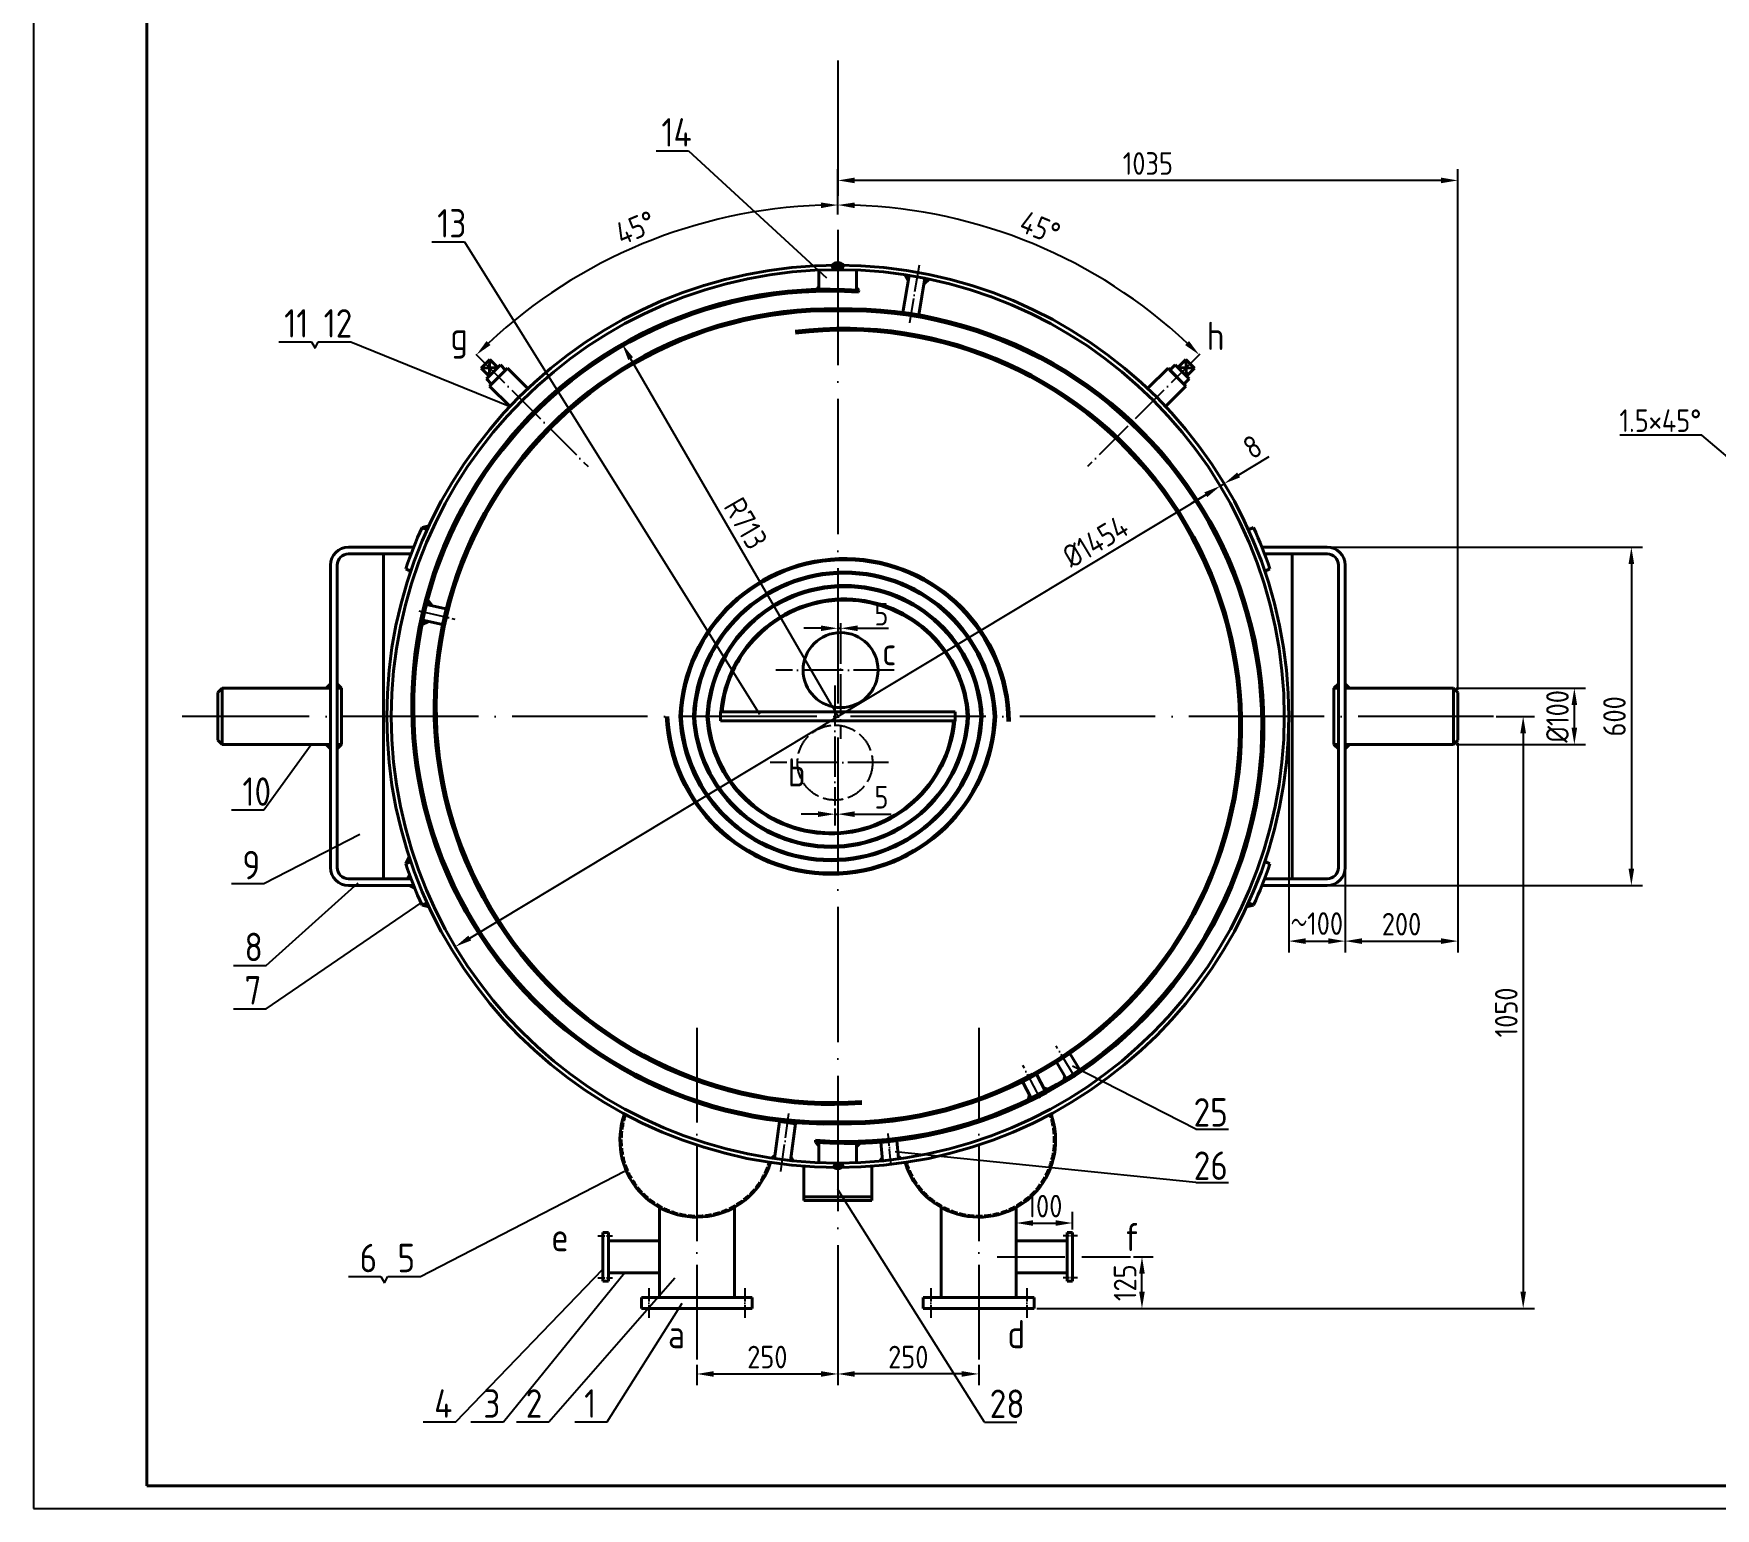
# Model space of a CAD drawing. Header units: millimetres. Extents: x 6220 to 53600, y -8031 to 13822.
# Drawn here: x 16441 to 19425, y 9070 to 11685 of the extents above; entities that cross this region are included whole.
import ezdxf

# ---------------------------------------------------------------- set-up
doc = ezdxf.new("R2010")
doc.units = ezdxf.units.MM
doc.linetypes.add('ACAD_ISO02W100', pattern=[15, 12, -3])
doc.linetypes.add('ACAD_ISO04W100', pattern=[30, 24, -3, 0, -3])
for name, color, linetype in [('2', 3, 'Continuous'), ('标注线', 1, 'Continuous'), ('虚线', 3, 'ACAD_ISO02W100'), ('轴线', 5, 'ACAD_ISO04W100')]:
    doc.layers.add(name, color=color, linetype=linetype)
for name, color, linetype, lineweight in [('粗线', 7, 'Continuous', 40), ('轮廓线', 7, 'Continuous', 40), ('钢板', 5, 'Continuous', 40)]:
    doc.layers.add(name, color=color, linetype=linetype, lineweight=lineweight)
doc.styles.add('GB', font='gbenor.shx', dxfattribs={"bigfont": 'gbcbig.shx'})
doc.dimstyles.new('ISO-25', dxfattribs={"dimtxt": 40, "dimasz": 30, "dimexe": 20, "dimexo": 5, "dimgap": 10, "dimtad": 1, "dimtxsty": 'GB', "dimcen": 2.5, "dimadec": 0, "dimazin": 0, "dimtfac": 1, "dimtmove": 0, "dimatfit": 0, "dimfxl": 0, "dimarcsym": 0})

# ---------------------------------------------------------------- blocks, each defined once
blk = doc.blocks.new('*D181')
at = {"layer": 'Defpoints', "color": 0}
for p in [(18960.1, 10524.8), (19174.6, 10524.8), (18960.1, 10424.8)]:
    blk.add_point(p, dxfattribs=at)
at = {"layer": '标注线', "color": 0, "lineweight": -2}
for p, q in [((18965.1, 10524.8), (19194.6, 10524.8)), ((19174.6, 10454.8), (19174.6, 10494.8)), ((18965.1, 10424.8), (19194.6, 10424.8))]:
    blk.add_line(p, q, dxfattribs=at)
at = {"layer": '标注线', "color": 0}
for points in [[(19169.6, 10494.8), (19179.6, 10494.8), (19174.6, 10524.8)], [(19169.6, 10454.8), (19179.6, 10454.8), (19174.6, 10424.8)]]:
    blk.add_solid(points, dxfattribs=at)
at = {"layer": '标注线', "color": 0, "insert": (19144.6, 10474.8), "char_height": 40, "attachment_point": 5, "rotation": 90, "style": 'GB'}
blk.add_mtext('%%c100', dxfattribs=at)
blk = doc.blocks.new('*D182')
at = {"layer": 'Defpoints', "color": 0}
for p in [(17868, 11637.8), (17633.3, 11350.6), (17225.9, 11116.9), (17424.9, 10917.9), (17868, 9311.8)]:
    blk.add_point(p, dxfattribs=at)
at = {"layer": '标注线', "color": 0, "lineweight": -2}
blk.add_arc((17868, 10474.8), 906.7, 91.8959, 133.1041, dxfattribs=at)
at = {"layer": '标注线', "color": 0}
for points in [[(17837.9, 11386), (17838.1, 11376), (17868, 11381.5)], [(17251.9, 11133.2), (17245, 11140.4), (17226.9, 11115.9)]]:
    blk.add_solid(points, dxfattribs=at)
at = {"layer": '标注线', "color": 0, "insert": (17509.1, 11341.2), "char_height": 40, "attachment_point": 5, "rotation": 22.5, "style": 'GB'}
blk.add_mtext('45°', dxfattribs=at)
blk = doc.blocks.new('*D183')
at = {"layer": 'Defpoints', "color": 0}
for p in [(18668, 10474.8), (18768, 10206.8), (18768, 10076.3)]:
    blk.add_point(p, dxfattribs=at)
at = {"layer": '标注线', "color": 0, "lineweight": -2}
for p, q in [((18668, 10469.8), (18668, 10056.3)), ((18768, 10201.8), (18768, 10056.3)), ((18698, 10076.3), (18738, 10076.3))]:
    blk.add_line(p, q, dxfattribs=at)
at = {"layer": '标注线', "color": 0}
for points in [[(18698, 10081.3), (18698, 10071.3), (18668, 10076.3)], [(18738, 10081.3), (18738, 10071.3), (18768, 10076.3)]]:
    blk.add_solid(points, dxfattribs=at)
at = {"layer": '标注线', "color": 0, "insert": (18718, 10107.4), "char_height": 40, "attachment_point": 5, "style": 'GB'}
blk.add_mtext('～100', dxfattribs=at)
blk = doc.blocks.new('*D184')
at = {"layer": 'Defpoints', "color": 0}
for p in [(18968, 10432.7), (18768, 10206.8), (18968, 10076.3)]:
    blk.add_point(p, dxfattribs=at)
at = {"layer": '标注线', "color": 0, "lineweight": -2}
for p, q in [((18968, 10427.7), (18968, 10056.3)), ((18768, 10201.8), (18768, 10056.3)), ((18798, 10076.3), (18938, 10076.3))]:
    blk.add_line(p, q, dxfattribs=at)
at = {"layer": '标注线', "color": 0}
for points in [[(18798, 10081.3), (18798, 10071.3), (18768, 10076.3)], [(18938, 10081.3), (18938, 10071.3), (18968, 10076.3)]]:
    blk.add_solid(points, dxfattribs=at)
at = {"layer": '标注线', "color": 0, "insert": (18868, 10106.3), "char_height": 40, "attachment_point": 5, "style": 'GB'}
blk.add_mtext('200', dxfattribs=at)
blk = doc.blocks.new('*D158')
at = {"layer": 'Defpoints', "color": 0}
for p in [(17868, 11425.1), (17868, 11359.7), (18968, 10517)]:
    blk.add_point(p, dxfattribs=at)
at = {"layer": '标注线', "color": 0, "lineweight": -2}
for p, q in [((17868, 11364.7), (17868, 11445.1)), ((18968, 10522), (18968, 11445.1)), ((18938, 11425.1), (17898, 11425.1))]:
    blk.add_line(p, q, dxfattribs=at)
at = {"layer": '标注线', "color": 0}
for points in [[(17898, 11430.1), (17898, 11420.1), (17868, 11425.1)], [(18938, 11430.1), (18938, 11420.1), (18968, 11425.1)]]:
    blk.add_solid(points, dxfattribs=at)
at = {"layer": '标注线', "color": 0, "insert": (18418, 11455.1), "char_height": 40, "attachment_point": 5, "style": 'GB'}
blk.add_mtext('1035', dxfattribs=at)
blk = doc.blocks.new('*D185')
at = {"layer": 'Defpoints', "color": 0}
for p in [(19031, 10474.8), (18216.3, 9424.8), (19083.8, 9424.8)]:
    blk.add_point(p, dxfattribs=at)
at = {"layer": '标注线', "color": 0, "lineweight": -2}
for p, q in [((19036, 10474.8), (19103.8, 10474.8)), ((19083.8, 10444.8), (19083.8, 9454.8)), ((18221.3, 9424.8), (19103.8, 9424.8))]:
    blk.add_line(p, q, dxfattribs=at)
at = {"layer": '标注线', "color": 0}
for points in [[(19078.8, 10444.8), (19088.8, 10444.8), (19083.8, 10474.8)], [(19078.8, 9454.8), (19088.8, 9454.8), (19083.8, 9424.8)]]:
    blk.add_solid(points, dxfattribs=at)
at = {"layer": '标注线', "color": 0, "insert": (19053.8, 9949.8), "char_height": 40, "attachment_point": 5, "rotation": 90, "style": 'GB'}
blk.add_mtext('1050', dxfattribs=at)
blk = doc.blocks.new('*D186')
at = {"layer": 'Defpoints', "color": 0}
for p in [(18736, 10774.8), (18736, 10174.8), (19275.7, 10174.8)]:
    blk.add_point(p, dxfattribs=at)
at = {"layer": '标注线', "color": 0, "lineweight": -2}
for p, q in [((18741, 10774.8), (19295.7, 10774.8)), ((19275.7, 10744.8), (19275.7, 10204.8)), ((18741, 10174.8), (19295.7, 10174.8))]:
    blk.add_line(p, q, dxfattribs=at)
at = {"layer": '标注线', "color": 0}
for points in [[(19270.7, 10744.8), (19280.7, 10744.8), (19275.7, 10774.8)], [(19270.7, 10204.8), (19280.7, 10204.8), (19275.7, 10174.8)]]:
    blk.add_solid(points, dxfattribs=at)
at = {"layer": '标注线', "color": 0, "insert": (19245.7, 10474.8), "char_height": 40, "attachment_point": 5, "rotation": 90, "style": 'GB'}
blk.add_mtext('600', dxfattribs=at)
blk = doc.blocks.new('*D187')
at = {"layer": 'Defpoints', "color": 0}
for p in [(17868, 10636.4), (17873, 10639.8), (17873, 10631)]:
    blk.add_point(p, dxfattribs=at)
at = {"layer": '标注线', "color": 0, "lineweight": -2}
for p, q in [((17838, 10631), (17808, 10631)), ((17868, 10631.4), (17868, 10611)), ((17868, 10631), (17873, 10631)), ((17873, 10634.8), (17873, 10611)), ((17903, 10631), (17957.7, 10631))]:
    blk.add_line(p, q, dxfattribs=at)
at = {"layer": '标注线', "color": 0}
for points in [[(17838, 10636), (17838, 10626), (17868, 10631)], [(17903, 10636), (17903, 10626), (17873, 10631)]]:
    blk.add_solid(points, dxfattribs=at)
at = {"layer": '标注线', "color": 0, "insert": (17945.3, 10656), "char_height": 40, "attachment_point": 5, "style": 'GB'}
blk.add_mtext('5', dxfattribs=at)
blk = doc.blocks.new('*D188')
at = {"layer": 'Defpoints', "color": 0}
for p in [(17863, 10316.5), (17863, 10301.4), (17868, 10312.5)]:
    blk.add_point(p, dxfattribs=at)
at = {"layer": '标注线', "color": 0, "lineweight": -2}
for p, q in [((17833, 10301.4), (17803, 10301.4)), ((17863, 10311.5), (17863, 10281.4)), ((17863, 10301.4), (17868, 10301.4)), ((17868, 10307.5), (17868, 10281.4)), ((17898, 10301.4), (17962.7, 10301.4))]:
    blk.add_line(p, q, dxfattribs=at)
at = {"layer": '标注线', "color": 0}
for points in [[(17833, 10306.4), (17833, 10296.4), (17863, 10301.4)], [(17898, 10306.4), (17898, 10296.4), (17868, 10301.4)]]:
    blk.add_solid(points, dxfattribs=at)
at = {"layer": '标注线', "color": 0, "insert": (17945.3, 10331.4), "char_height": 40, "attachment_point": 5, "style": 'GB'}
blk.add_mtext('5', dxfattribs=at)
blk = doc.blocks.new('*D189')
at = {"layer": 'Defpoints', "color": 0}
for p in [(18546.5, 10883.3), (17189.5, 10066.3)]:
    blk.add_point(p, dxfattribs=at)
at = {"layer": '标注线', "color": 0, "lineweight": -2}
blk.add_line((17215.2, 10081.8), (18520.8, 10867.8), dxfattribs=at)
at = {"layer": '标注线', "color": 0}
for points in [[(18518.2, 10872.1), (18523.4, 10863.6), (18546.5, 10883.3)], [(17212.6, 10086.1), (17217.7, 10077.5), (17189.5, 10066.3)]]:
    blk.add_solid(points, dxfattribs=at)
at = {"layer": '标注线', "color": 0, "insert": (18325, 10785), "char_height": 40, "attachment_point": 5, "rotation": 31.0487, "style": 'GB'}
blk.add_mtext('%%C1454', dxfattribs=at)
blk = doc.blocks.new('*D190')
at = {"layer": 'Defpoints', "color": 0}
for p in [(18546.5, 10883.3), (18553.4, 10887.4), (18553.4, 10887.4)]:
    blk.add_point(p, dxfattribs=at)
at = {"layer": '标注线', "color": 0, "lineweight": -2}
for p, q in [((18579.1, 10902.9), (18633.3, 10935.6)), ((18543.9, 10887.6), (18536.2, 10900.4)), ((18550.8, 10891.7), (18543, 10904.6)), ((18520.8, 10867.8), (18495.1, 10852.4)), ((18546.5, 10883.3), (18553.4, 10887.4))]:
    blk.add_line(p, q, dxfattribs=at)
at = {"layer": '标注线', "color": 0}
for points in [[(18576.5, 10907.2), (18581.6, 10898.6), (18553.4, 10887.4)], [(18518.2, 10872.1), (18523.4, 10863.6), (18546.5, 10883.3)]]:
    blk.add_solid(points, dxfattribs=at)
at = {"layer": '标注线', "color": 0, "insert": (18603.6, 10952.7), "char_height": 40, "attachment_point": 5, "rotation": 31.0487, "style": 'GB'}
blk.add_mtext('8', dxfattribs=at)
blk = doc.blocks.new('*D191')
at = {"layer": 'Defpoints', "color": 0}
for p in [(17868, 9370.3), (17618, 9329.9), (17868, 9308.8)]:
    blk.add_point(p, dxfattribs=at)
at = {"layer": '标注线', "color": 0, "lineweight": -2}
for p, q in [((17868, 9365.3), (17868, 9288.8)), ((17618, 9324.9), (17618, 9288.8)), ((17648, 9308.8), (17838, 9308.8))]:
    blk.add_line(p, q, dxfattribs=at)
at = {"layer": '标注线', "color": 0}
for points in [[(17648, 9313.8), (17648, 9303.8), (17618, 9308.8)], [(17838, 9313.8), (17838, 9303.8), (17868, 9308.8)]]:
    blk.add_solid(points, dxfattribs=at)
at = {"layer": '标注线', "color": 0, "insert": (17743, 9338.8), "char_height": 40, "attachment_point": 5, "style": 'GB'}
blk.add_mtext('250', dxfattribs=at)
blk = doc.blocks.new('*D159')
at = {"layer": 'Defpoints', "color": 0}
for p in [(17868, 9370.3), (17868, 9308.8), (18118, 9329.9)]:
    blk.add_point(p, dxfattribs=at)
at = {"layer": '标注线', "color": 0, "lineweight": -2}
for p, q in [((17868, 9365.3), (17868, 9288.8)), ((18088, 9308.8), (17898, 9308.8)), ((18118, 9324.9), (18118, 9288.8))]:
    blk.add_line(p, q, dxfattribs=at)
at = {"layer": '标注线', "color": 0}
for points in [[(17898, 9313.8), (17898, 9303.8), (17868, 9308.8)], [(18088, 9313.8), (18088, 9303.8), (18118, 9308.8)]]:
    blk.add_solid(points, dxfattribs=at)
at = {"layer": '标注线', "color": 0, "insert": (17993, 9338.8), "char_height": 40, "attachment_point": 5, "style": 'GB'}
blk.add_mtext('250', dxfattribs=at)
blk = doc.blocks.new('*D171')
at = {"layer": 'Defpoints', "color": 0}
for p in [(17485.5, 11135.1), (17856.9, 10494.7)]:
    blk.add_point(p, dxfattribs=at)
at = {"layer": '标注线', "color": 0, "lineweight": -2}
blk.add_line((17856.9, 10494.7), (17500.5, 11109.1), dxfattribs=at)
at = {"layer": '标注线', "color": 0}
blk.add_solid([(17504.8, 11111.6), (17496.2, 11106.6), (17485.5, 11135.1)], dxfattribs=at)
at = {"layer": '标注线', "color": 0, "insert": (17704.7, 10817), "char_height": 40, "attachment_point": 5, "rotation": 300.1139, "style": 'GB'}
blk.add_mtext('R713', dxfattribs=at)
blk = doc.blocks.new('*D177')
at = {"layer": 'Defpoints', "color": 0}
for p in [(17868, 11637.8), (18321.3, 11260), (18510, 11116.9), (18311, 10917.9), (17868, 9311.8)]:
    blk.add_point(p, dxfattribs=at)
at = {"layer": '标注线', "color": 0, "lineweight": -2}
blk.add_arc((17868, 10474.8), 906.7, 46.8959, 88.1041, dxfattribs=at)
at = {"layer": '标注线', "color": 0}
for points in [[(17897.9, 11376), (17898.1, 11386), (17868, 11381.5)], [(18491, 11140.4), (18484, 11133.2), (18509.1, 11115.9)]]:
    blk.add_solid(points, dxfattribs=at)
at = {"layer": '标注线', "color": 0, "insert": (18226.8, 11341.2), "char_height": 40, "attachment_point": 5, "rotation": 337.5, "style": 'GB'}
blk.add_mtext('45°', dxfattribs=at)
blk = doc.blocks.new('*D233')
at = {"layer": 'Defpoints', "color": 0}
for p in [(18387.3, 9516.4), (18407.6, 9516.4), (18216.3, 9424.8)]:
    blk.add_point(p, dxfattribs=at)
at = {"layer": '标注线', "color": 0, "lineweight": -2}
for p, q in [((18392.3, 9516.4), (18427.6, 9516.4)), ((18407.6, 9454.8), (18407.6, 9486.4)), ((18221.3, 9424.8), (18427.6, 9424.8))]:
    blk.add_line(p, q, dxfattribs=at)
at = {"layer": '标注线', "color": 0}
for points in [[(18402.6, 9486.4), (18412.6, 9486.4), (18407.6, 9516.4)], [(18402.6, 9454.8), (18412.6, 9454.8), (18407.6, 9424.8)]]:
    blk.add_solid(points, dxfattribs=at)
at = {"layer": '标注线', "color": 0, "insert": (18377.6, 9470.6), "char_height": 40, "attachment_point": 5, "rotation": 90, "style": 'GB'}
blk.add_mtext('125', dxfattribs=at)
blk = doc.blocks.new('*D234')
at = {"layer": 'Defpoints', "color": 0}
for p in [(18284.5, 9576.4), (18284.5, 9559.7), (18184.5, 9544.9)]:
    blk.add_point(p, dxfattribs=at)
at = {"layer": '标注线', "color": 0, "lineweight": -2}
for p, q in [((18184.5, 9549.9), (18184.5, 9596.4)), ((18214.5, 9576.4), (18254.5, 9576.4)), ((18284.5, 9564.7), (18284.5, 9596.4))]:
    blk.add_line(p, q, dxfattribs=at)
at = {"layer": '标注线', "color": 0}
for points in [[(18214.5, 9581.4), (18214.5, 9571.4), (18184.5, 9576.4)], [(18254.5, 9581.4), (18254.5, 9571.4), (18284.5, 9576.4)]]:
    blk.add_solid(points, dxfattribs=at)
at = {"layer": '标注线', "color": 0, "insert": (18234.5, 9606.4), "char_height": 40, "attachment_point": 5, "style": 'GB'}
blk.add_mtext('100', dxfattribs=at)

msp = doc.modelspace()

# ---------------------------------------------------------------- hatches: boundary and pattern name
at = {"layer": '粗线'}
h = msp.add_hatch(color=0, dxfattribs=at)
h.paths.add_polyline_path([(17857.691, 11274.756), (17861.009, 11266.792, -0.00220075), (17867.981, 11266.822), (17867.981, 11274.822, 0.0032157)])
h.paths.add_polyline_path([(17857.691, 11274.756, -0.0032157), (17867.981, 11274.822), (17867.981, 11279.564, 0.22210696)])
h.paths.add_polyline_path([(17878.271, 11274.756, 0.22210696), (17867.981, 11279.564), (17867.981, 11274.822, -0.0032157)])
h.paths.add_polyline_path([(17867.981, 11274.822), (17867.981, 11266.822, -0.00220075), (17874.952, 11266.792), (17878.271, 11274.756, 0.0032157)])
for points in [[(18022.569, 11251.447, -0.00245968), (18030.239, 11250.069), (18020.953, 11241.955)], [(17834.55, 11236.408), (17834.55, 11232.33, 0.00126876), (17830.802, 11232.071)], [(17905.074, 11230.501), (17901.326, 11234.837), (17901.326, 11230.759, -0.00126876)], [(17138.92, 10673.762, -0.00245968), (17140.743, 10681.338), (17148.301, 10671.595)], [(17132.302, 10645.228, 0.00245968), (17130.604, 10637.623), (17141.68, 10643.045)], [(16967.981, 10532.698), (16960.126, 10524.822), (16967.981, 10524.822)], [(16979.981, 10532.698), (16987.835, 10524.822), (16979.981, 10524.822)], [(18755.981, 10532.698), (18748.126, 10524.822), (18755.981, 10524.822)], [(18767.981, 10532.698), (18775.835, 10524.822), (18767.981, 10524.822)], [(16967.981, 10416.946), (16960.126, 10424.822), (16967.981, 10424.822)], [(16979.981, 10416.946), (16987.835, 10424.822), (16979.981, 10424.822)], [(18755.981, 10416.946), (18748.126, 10424.822), (18755.981, 10424.822)], [(18767.981, 10416.946), (18775.835, 10424.822), (18767.981, 10424.822)], [(18294.451, 9852.944), (18301.331, 9850.849, -0.00163778), (18297.158, 9848.428)], [(18233.294, 9816.187), (18240.752, 9813.776, -0.00183819), (18236.039, 9811.108)], [(18269.116, 9830.064, 0.00163778), (18273.219, 9832.603), (18270.512, 9837.119)], [(18205.868, 9795.353, 0.00183819), (18210.729, 9797.741), (18208.081, 9802.872)], [(17756.616, 9696.601), (17750.566, 9691.618, 0.00183819), (17755.929, 9690.868)], [(17828.89, 9719.293), (17834.635, 9713.118), (17834.635, 9718.89, -0.00194487)], [(17901.326, 9717.476), (17901.326, 9711.429), (17906.934, 9717.632, -0.00189438)], [(17975.166, 9695.84), (17981.261, 9690.912, -0.00183819), (17975.904, 9690.114)], [(17784.992, 9693.093), (17789.48, 9686.667, -0.00183819), (17784.112, 9687.387)], [(17946.771, 9692.561), (17942.032, 9686.318, 0.00183819), (17947.424, 9686.824)]]:
    msp.add_hatch(color=0, dxfattribs=at).paths.add_polyline_path(points)
h = msp.add_hatch(color=0, dxfattribs=at)
h.paths.add_polyline_path([(17115.584, 10774.822), (17108.191, 10774.822), (17117.482, 10779.539, 0.00156917)])
h.paths.add_polyline_path([(17108.32, 10755.92), (17104.35, 10762.822), (17110.91, 10762.822, 0.00227556)])
h.paths.add_polyline_path([(17107.71, 10723.798), (17101.444, 10736.589), (17110.437, 10731.977, 0.00269412)])
h.paths.add_polyline_path([(17139.434, 10805.307), (17130.526, 10809.876), (17142.808, 10812.647, 0.00252433)])
h = msp.add_hatch(color=0, dxfattribs=at)
h.paths.add_polyline_path([(18620.377, 10774.822), (18627.77, 10774.822), (18618.479, 10779.539, -0.00156917)])
h.paths.add_polyline_path([(18627.641, 10755.92), (18631.612, 10762.822), (18625.051, 10762.822, -0.00227556)])
h.paths.add_polyline_path([(18628.251, 10723.798), (18634.517, 10736.589), (18625.524, 10731.977, -0.00269412)])
h.paths.add_polyline_path([(18596.527, 10805.307), (18605.435, 10809.876), (18593.153, 10812.647, -0.00252433)])
h = msp.add_hatch(color=0, dxfattribs=at)
h.paths.add_polyline_path([(17115.584, 10174.822), (17108.191, 10174.822), (17117.482, 10170.106, -0.00156917)])
h.paths.add_polyline_path([(17108.32, 10193.725), (17104.35, 10186.822), (17110.91, 10186.822, -0.00227556)])
h.paths.add_polyline_path([(17107.71, 10225.847), (17101.444, 10213.056), (17110.437, 10217.668, -0.00269412)])
h.paths.add_polyline_path([(17139.434, 10144.338), (17130.526, 10139.769), (17142.808, 10136.998, -0.00252433)])
h = msp.add_hatch(color=0, dxfattribs=at)
h.paths.add_polyline_path([(18620.377, 10174.822), (18627.77, 10174.822), (18618.479, 10170.106, 0.00156917)])
h.paths.add_polyline_path([(18627.641, 10193.725), (18631.612, 10186.822), (18625.051, 10186.822, 0.00227556)])
h.paths.add_polyline_path([(18628.251, 10225.847), (18634.517, 10213.056), (18625.524, 10217.668, 0.00269412)])
h.paths.add_polyline_path([(18596.527, 10144.338), (18605.435, 10139.769), (18593.153, 10136.998, 0.00252433)])
h = msp.add_hatch(color=0, dxfattribs=at)
h.paths.add_polyline_path([(17878.271, 9674.889, -0.0032157), (17867.981, 9674.822), (17867.981, 9682.822, 0.00220075), (17874.952, 9682.853)])
h.paths.add_polyline_path([(17867.981, 9674.822, -0.0032157), (17857.691, 9674.889), (17861.009, 9682.853, 0.00220075), (17867.981, 9682.822)])
h.paths.add_polyline_path([(17867.981, 9670.08, -0.22210696), (17857.691, 9674.889, 0.0032157), (17867.981, 9674.822)])
h.paths.add_polyline_path([(17867.981, 9670.08), (17867.981, 9674.822, 0.0032157), (17878.271, 9674.889, -0.22210696)])

# ---------------------------------------------------------------- linework, layer by layer
at = {"layer": '2', "color": 0}
for p, q in [((16441.496, 13822.498), (16441.496, 9070.498)), ((16441.496, 9070.498), (23161.496, 9070.498))]:
    msp.add_line(p, q, dxfattribs=at)
at = {"layer": '标注线', "color": 0}
for p, q in [((17545.687, 11477.755), (17603.388, 11477.755)), ((17603.388, 11477.755), (17848.129, 11252.422)), ((17147.973, 11316.5), (17205.674, 11316.5)), ((17205.674, 11316.5), (17729.012, 10478.793)), ((16876.529, 11139.075), (16934.23, 11139.075)), ((16934.23, 11139.075), (16940.686, 11127.92)), ((16940.686, 11127.92), (16946.488, 11139.075)), ((16946.488, 11139.075), (17004.189, 11139.075)), ((17004.189, 11139.075), (17286.609, 11024.374)), ((19400.982, 10973.652), (19254.994, 10973.652)), ((19481.445, 10904.913), (19400.982, 10973.652)), ((17856.876, 10494.744), (17867.981, 10474.822)), ((16850.118, 10308.792), (16933.537, 10424.822)), ((16792.417, 10308.792), (16850.118, 10308.792)), ((16850.118, 10178.493), (17020.001, 10266.214)), ((16792.417, 10178.493), (16850.118, 10178.493)), ((16853.891, 10033.341), (17017.059, 10179.832)), ((16853.891, 9956.378), (17131, 10145.381)), ((16796.191, 10033.341), (16853.891, 10033.341)), ((16796.191, 9956.378), (16853.891, 9956.378)), ((18503.191, 9742.717), (18284.11, 9854.739)), ((18503.191, 9742.717), (18560.892, 9742.717)), ((18503.191, 9648.192), (17969.574, 9702.472)), ((17127.589, 9481.459), (17489.616, 9668.468)), ((18128.095, 9223.368), (17867.981, 9635.947)), ((18503.191, 9648.192), (18560.892, 9648.192)), ((17190.302, 9223.77), (17451.481, 9494.8)), ((17274.941, 9223.77), (17489.86, 9487.908)), ((16999.929, 9481.459), (17057.63, 9481.459)), ((17057.63, 9481.459), (17064.087, 9470.304)), ((17064.087, 9470.304), (17069.889, 9481.459)), ((17069.889, 9481.459), (17127.589, 9481.459)), ((17355.477, 9223.77), (17578.673, 9479.34)), ((17459.024, 9223.77), (17592.093, 9434.124)), ((17132.601, 9223.77), (17190.302, 9223.77)), ((17217.24, 9223.77), (17274.941, 9223.77)), ((17297.776, 9223.77), (17355.477, 9223.77)), ((17401.323, 9223.77), (17459.024, 9223.77)), ((18128.095, 9223.368), (18185.796, 9223.368))]:
    msp.add_line(p, q, dxfattribs=at)
at = {"layer": '粗线', "color": 0}
for p, q in [((17834.635, 11232.171), (17834.635, 11265.756)), ((17861.009, 11266.792), (17857.691, 11274.756)), ((17874.952, 11266.792), (17878.271, 11274.756)), ((17901.326, 11230.205), (17901.326, 11265.756)), ((17994.455, 11256.659), (17983.55, 11191.004)), ((17992.877, 11247.16), (17986.756, 11257.865)), ((17994.454, 11256.659), (18022.577, 11251.588)), ((18022.555, 11251.592), (18011.761, 11186.605)), ((18020.953, 11241.955), (18030.239, 11250.069)), ((17830.802, 11232.071), (17834.55, 11236.408)), ((17905.074, 11230.501), (17901.326, 11234.837)), ((17905.075, 11230.525), (17904.942, 11226.681)), ((17250.75, 11107.609), (17235.194, 11092.053)), ((17269.489, 11098.063), (17244.74, 11073.314)), ((17250.75, 11107.609), (17249.336, 11077.911)), ((17264.893, 11093.467), (17250.75, 11107.609)), ((17269.489, 11098.063), (17278.681, 11088.871)), ((18466.473, 11098.063), (18457.28, 11088.871)), ((18466.473, 11098.063), (18491.221, 11073.314)), ((18471.069, 11093.467), (18485.211, 11107.609)), ((18485.211, 11107.609), (18500.767, 11092.053)), ((18485.211, 11107.609), (18486.625, 11077.911)), ((17235.194, 11092.053), (17264.893, 11093.467)), ((17249.336, 11077.911), (17235.194, 11092.053)), ((17244.74, 11073.314), (17253.932, 11064.122)), ((17268.782, 11097.356), (17245.447, 11074.021)), ((17282.217, 11092.406), (17250.397, 11060.586)), ((17278.681, 11088.871), (17253.932, 11064.122)), ((17278.681, 11088.871), (17253.932, 11064.122)), ((17318.429, 11056.194), (17282.217, 11092.406)), ((18417.532, 11056.194), (18453.745, 11092.406)), ((18453.745, 11092.406), (18485.564, 11060.586)), ((18457.28, 11088.871), (18482.029, 11064.122)), ((18457.28, 11088.871), (18482.029, 11064.122)), ((18467.18, 11097.356), (18490.514, 11074.021)), ((18500.767, 11092.053), (18471.069, 11093.467)), ((18491.221, 11073.314), (18482.029, 11064.122)), ((18486.625, 11077.911), (18500.767, 11092.053)), ((17286.609, 11024.374), (17250.397, 11060.586)), ((18449.352, 11024.374), (18485.564, 11060.586)), ((17130.526, 10809.876), (17142.808, 10812.647)), ((17130.526, 10809.876), (17139.434, 10805.307)), ((17130.526, 10809.876), (17139.434, 10805.307)), ((18605.435, 10809.876), (18596.527, 10805.307)), ((17115.584, 10774.822), (16999.981, 10774.822)), ((18620.377, 10774.822), (18735.981, 10774.822)), ((16967.981, 10206.822), (16967.981, 10742.822)), ((16979.981, 10206.822), (16979.981, 10742.822)), ((16999.981, 10762.822), (17110.91, 10762.822)), ((17061.981, 10762.822), (17061.981, 10186.822)), ((18735.981, 10762.822), (18625.051, 10762.822)), ((18673.981, 10762.822), (18673.981, 10186.822)), ((18755.981, 10206.822), (18755.981, 10742.822)), ((18767.981, 10206.822), (18767.981, 10742.822)), ((17101.444, 10736.589), (17110.352, 10732.02)), ((18634.517, 10736.589), (18625.609, 10732.02)), ((17148.301, 10671.595), (17140.743, 10681.338)), ((17131.948, 10645.696), (17138.446, 10673.499)), ((17172.941, 10665.685), (17138.572, 10673.44)), ((17166.753, 10637.812), (17173.037, 10665.663)), ((17141.68, 10643.045), (17130.604, 10637.623)), ((17166.753, 10637.812), (17132.078, 10645.637)), ((16960.126, 10524.822), (16967.981, 10532.698)), ((16987.835, 10524.822), (16979.981, 10532.698)), ((18748.126, 10524.822), (18755.981, 10532.698)), ((18775.835, 10524.822), (18767.981, 10532.698)), ((16775.83, 10524.822), (16767.981, 10516.973)), ((16767.981, 10432.672), (16767.981, 10516.973)), ((16775.83, 10424.921), (16775.83, 10524.921)), ((16775.83, 10524.822), (16967.981, 10524.822)), ((16775.83, 10524.822), (16967.981, 10524.822)), ((16775.83, 10524.822), (16967.981, 10524.822)), ((16979.981, 10524.822), (16987.835, 10524.822)), ((16979.981, 10524.822), (16987.835, 10524.822)), ((16979.981, 10524.822), (16987.835, 10524.822)), ((16987.835, 10424.822), (16987.835, 10524.822)), ((18755.981, 10524.822), (18748.126, 10524.822)), ((18755.981, 10524.822), (18748.126, 10524.822)), ((18755.981, 10524.822), (18748.126, 10524.822)), ((18748.126, 10424.822), (18748.126, 10524.822)), ((18960.131, 10524.822), (18767.981, 10524.822)), ((18960.131, 10524.822), (18767.981, 10524.822)), ((18960.131, 10524.822), (18767.981, 10524.822)), ((18960.131, 10424.921), (18960.131, 10524.921)), ((18960.131, 10524.822), (18967.981, 10516.973)), ((18967.981, 10432.672), (18967.981, 10516.973)), ((17659.981, 10482.822), (17659.981, 10466.822)), ((18075.981, 10482.822), (17659.981, 10482.822)), ((17865.481, 10474.822), (17870.481, 10474.822)), ((17867.981, 10472.322), (17867.981, 10477.322)), ((18075.981, 10482.822), (18075.981, 10466.822)), ((18075.981, 10466.822), (17659.981, 10466.822)), ((16775.83, 10424.822), (16767.981, 10432.672)), ((16775.83, 10424.822), (16967.981, 10424.822)), ((16899.092, 10424.822), (16967.981, 10424.822)), ((16899.092, 10424.822), (16967.981, 10424.822)), ((16960.126, 10424.822), (16967.981, 10416.946)), ((16979.981, 10424.822), (16987.835, 10424.822)), ((16979.981, 10424.822), (16987.835, 10424.822)), ((16979.981, 10424.822), (16987.835, 10424.822)), ((16987.835, 10424.822), (16979.981, 10416.946)), ((18755.981, 10424.822), (18748.126, 10424.822)), ((18755.981, 10424.822), (18748.126, 10424.822)), ((18755.981, 10424.822), (18748.126, 10424.822)), ((18748.126, 10424.822), (18755.981, 10416.946)), ((18836.869, 10424.822), (18767.981, 10424.822)), ((18836.869, 10424.822), (18767.981, 10424.822)), ((18960.131, 10424.822), (18767.981, 10424.822)), ((18775.835, 10424.822), (18767.981, 10416.946)), ((18960.131, 10424.822), (18967.981, 10432.672)), ((17101.444, 10213.056), (17107.71, 10225.847)), ((17101.444, 10213.056), (17110.352, 10217.624)), ((18634.517, 10213.056), (18625.609, 10217.624)), ((16999.981, 10186.822), (17110.91, 10186.822)), ((17115.584, 10174.822), (16999.981, 10174.822)), ((17104.35, 10186.822), (17108.32, 10193.725)), ((17108.191, 10174.822), (17117.482, 10170.106)), ((18620.377, 10174.822), (18735.981, 10174.822)), ((18735.981, 10186.822), (18625.051, 10186.822)), ((17130.526, 10139.769), (17139.434, 10144.338)), ((18605.435, 10139.769), (18596.527, 10144.338)), ((17130.526, 10139.769), (17142.808, 10136.998)), ((18605.435, 10139.769), (18593.153, 10136.998)), ((18255.946, 9861.425), (18279.845, 9877.089)), ((18297.166, 9848.186), (18279.845, 9877.089)), ((18273.219, 9832.603), (18255.752, 9861.748)), ((18273.469, 9832.641), (18297.413, 9848.23)), ((18195.527, 9827.208), (18220.77, 9840.553)), ((18210.729, 9797.741), (18195.527, 9827.208)), ((18236.058, 9810.917), (18220.77, 9840.553)), ((18233.294, 9816.187), (18240.752, 9813.776)), ((18270.512, 9837.119), (18269.116, 9830.064)), ((18208.081, 9802.872), (18205.868, 9795.353)), ((18210.451, 9797.706), (18235.78, 9810.884)), ((17755.928, 9690.789), (17764.749, 9756.179)), ((17784.21, 9686.878), (17793.082, 9752.643)), ((17756.616, 9696.601), (17750.566, 9691.618)), ((17828.572, 9723.147), (17828.495, 9719.323)), ((17834.635, 9713.118), (17828.89, 9719.293)), ((17834.635, 9718.89), (17834.635, 9683.889)), ((17901.326, 9711.429), (17906.934, 9717.632)), ((17901.326, 9717.476), (17901.326, 9683.889)), ((17947.388, 9687.186), (17944.222, 9719.748)), ((17944.412, 9719.193), (17972.829, 9721.956)), ((17975.72, 9690.833), (17972.627, 9722.632)), ((17975.166, 9695.84), (17981.261, 9690.912)), ((17784.992, 9693.093), (17789.48, 9686.667)), ((17807.711, 9676.337), (17807.711, 9616.51)), ((17874.952, 9682.853), (17878.271, 9674.889)), ((17928.25, 9676.337), (17928.25, 9616.51)), ((17946.771, 9692.561), (17942.032, 9686.318)), ((17947.388, 9686.594), (17975.72, 9690.241)), ((17807.711, 9622.845), (17928.25, 9622.845)), ((17807.711, 9616.51), (17928.25, 9616.51)), ((17551.481, 9604.109), (17551.481, 9444.399)), ((17684.481, 9604.109), (17684.481, 9444.399)), ((18051.481, 9604.109), (18051.481, 9444.399)), ((18184.481, 9604.109), (18184.481, 9444.399)), ((17451.481, 9559.699), (17451.481, 9473.117)), ((17461.269, 9559.699), (17451.481, 9559.699)), ((17461.269, 9559.699), (17461.269, 9473.117)), ((18274.692, 9559.699), (18274.692, 9473.117)), ((18274.692, 9559.699), (18284.481, 9559.699)), ((18284.481, 9559.699), (18284.481, 9473.117)), ((17551.481, 9544.908), (17461.269, 9544.908)), ((18184.481, 9544.908), (18274.692, 9544.908)), ((17551.481, 9487.908), (17461.269, 9487.908)), ((18184.481, 9487.908), (18274.692, 9487.908)), ((17461.269, 9473.117), (17451.481, 9473.117)), ((18274.692, 9473.117), (18284.481, 9473.117)), ((17519.664, 9444.399), (17716.297, 9444.399)), ((17519.664, 9444.399), (17519.664, 9424.822)), ((17716.297, 9444.399), (17716.297, 9424.822)), ((18216.297, 9444.399), (18019.664, 9444.399)), ((18019.664, 9444.399), (18019.664, 9424.822)), ((18216.297, 9444.399), (18216.297, 9424.822)), ((17519.664, 9424.822), (17716.297, 9424.822)), ((18216.297, 9424.822), (18019.664, 9424.822))]:
    msp.add_line(p, q, dxfattribs=at)
for centre, radius in [((17867.981, 10474.822), 800), ((17867.981, 10474.822), 792), ((17872.981, 10556.824), 66.5)]:
    msp.add_circle(centre, radius, dxfattribs=at)
for centre, radius, start, end in [((17867.981, 11266.15), 13.415, 39.909943, 140.090057), ((17857.498, 10492.122), 705.568, 89.148694, 274.334475), ((17857.551, 10492.034), 702.005, 89.148694, 274.334475), ((17883.649, 10457.521), 740.256, 265.72707, 91.212856), ((17883.57, 10457.609), 736.518, 265.717517, 91.212856), ((17867.981, 10474.822), 810, 155.565902, 161.145336), ((17867.981, 10474.822), 810, 18.854664, 24.434098), ((16999.981, 10742.822), 32, 90, 180), ((18735.981, 10742.822), 32, 0, 90), ((16999.981, 10742.822), 20, 90, 180), ((17880.171, 10461.957), 292.681, 0.785266, 177.480667), ((17880.03, 10462.557), 289.74, 0.67454, 177.58189), ((18735.981, 10742.822), 20, 0, 90), ((17880.015, 10462.482), 244.416, 2.894009, 177.105991), ((17879.868, 10462.587), 241.97, 2.888736, 177.111264), ((17855.946, 10487.149), 268.456, 182.631702, 357.368298), ((17856.039, 10486.796), 265.763, 182.590894, 357.409106), ((17855.946, 10486.792), 220.36, 183.113862, 354.800458), ((17856.039, 10486.632), 218.156, 183.113862, 354.790031), ((16999.981, 10206.822), 32, 180, 270), ((16999.981, 10206.822), 20, 180, 270), ((17867.981, 10474.822), 810, 198.854664, 204.434098), ((17867.981, 10474.822), 810, 335.565902, 341.145336), ((18735.981, 10206.822), 20, 270, 0), ((18735.981, 10206.822), 32, 270, 0), ((17617.981, 9723.315), 136.5, 160.036885, 343.162206), ((18117.981, 9723.315), 136.5, 196.837794, 19.963115)]:
    msp.add_arc(centre, radius, start, end, dxfattribs=at)
at = {"layer": '虚线', "color": 0, "ltscale": 3}
msp.add_circle((17862.981, 10392.821), 66.5, dxfattribs=at)
at = {"layer": '虚线', "color": 0}
for centre, start, end in [((17617.981, 9723.315), 160.221302, 342.977788), ((18117.981, 9723.315), 197.022212, 19.778698)]:
    msp.add_arc(centre, 133.5, start, end, dxfattribs=at)
at = {"layer": '轮廓线', "color": 0}
for p, q in [((16642.388, 9110.498), (16642.388, 13782.498)), ((18011.761, 11186.605), (17983.576, 11191.164)), ((17764.749, 9756.179), (17793.044, 9752.362)), ((17756.197, 9690.922), (17784.492, 9687.106)), ((23121.496, 9110.498), (16642.388, 9110.498))]:
    msp.add_line(p, q, dxfattribs=at)
at = {"layer": '轴线', "color": 0, "ltscale": 10}
for p, q in [((17867.981, 11637.843), (17867.981, 9311.802)), ((19031.001, 10474.822), (16704.96, 10474.822))]:
    msp.add_line(p, q, dxfattribs=at)
at = {"layer": '轴线', "color": 0, "ltscale": 2}
for p, q in [((18012.173, 11274.917), (17994.935, 11172.428)), ((17124.732, 10662.018), (17188.72, 10647.177)), ((18288.867, 9834.263), (18255.075, 9890.649)), ((18226.971, 9797.632), (18196.301, 9855.705)), ((17767.032, 9667.896), (17781.135, 9770.863))]:
    msp.add_line(p, q, dxfattribs=at)
at = {"layer": '轴线', "color": 0, "ltscale": 3}
for p, q in [((17225.93, 11116.873), (17424.934, 10917.869)), ((18510.031, 11116.873), (18311.027, 10917.869)), ((17872.981, 10639.791), (17872.981, 10435.147)), ((17967.702, 10556.824), (17758.259, 10556.824)), ((17862.981, 10529.392), (17862.981, 10316.478)), ((17957.702, 10392.821), (17748.259, 10392.821))]:
    msp.add_line(p, q, dxfattribs=at)
at = {"layer": '轴线', "color": 0, "ltscale": 7}
for p, q in [((17617.981, 9922.638), (17617.981, 9329.947)), ((18117.981, 9922.638), (18117.981, 9329.947))]:
    msp.add_line(p, q, dxfattribs=at)
at = {"layer": '轴线', "color": 0}
for p, q in [((17962.102, 9683.376), (17957.066, 9735.157)), ((17532.764, 9461.144), (17532.764, 9408.035)), ((17703.197, 9461.144), (17703.197, 9408.035)), ((18032.764, 9461.144), (18032.764, 9408.035)), ((18203.197, 9461.144), (18203.197, 9408.035))]:
    msp.add_line(p, q, dxfattribs=at)
at = {"layer": '轴线', "color": 0, "ltscale": 0.5}
for p, q in [((17442.55, 9553.632), (17468.261, 9553.632)), ((18293.412, 9553.632), (18267.7, 9553.632)), ((17442.55, 9479.185), (17468.261, 9479.185)), ((18293.412, 9479.185), (18267.7, 9479.185))]:
    msp.add_line(p, q, dxfattribs=at)
at = {"layer": '轴线', "color": 0, "ltscale": 5}
msp.add_line((18150.721, 9516.408), (18387.265, 9516.408), dxfattribs=at)
at = {"layer": '钢板'}
for centre, radius, start, end in [((17852.324, 10492.125), 740.258, 85.91363, 271.211934), ((17852.403, 10492.038), 736.519, 85.909335, 271.211934), ((17878.836, 10457.495), 705.572, 269.100319, 97.044942), ((17878.781, 10457.582), 702.008, 269.100319, 97.044942), ((17880.015, 10462.303), 268.465, 2.672946, 177.327054), ((17879.868, 10462.66), 265.768, 2.614257, 177.385743), ((17880.015, 10462.657), 220.371, 3.164538, 174.749748), ((17879.868, 10462.738), 218.167, 3.164538, 174.717978), ((17855.946, 10487.333), 292.51, 182.451186, 357.548814), ((17856.039, 10486.729), 289.567, 182.36461, 357.63539), ((17855.946, 10486.968), 244.406, 182.848533, 357.151467), ((17856.039, 10486.867), 241.965, 182.862933, 357.137067)]:
    msp.add_arc(centre, radius, start, end, dxfattribs=at)

# ---------------------------------------------------------------- texts
at = {"layer": '标注线', "color": 0, "style": 'GB'}
for s, insert, char_height, width, attachment_point in [('14', (17555.134, 11535.52), 50.4, 156.88, 1), ('13', (17157.42, 11374.265), 50.4, 156.88, 1), ('11', (16885.975, 11196.84), 50.4, 156.88, 1), ('12', (16955.935, 11196.84), 50.4, 156.88, 1), ('g', (17180.566, 11174.328), 50, 21.78889, 1), ('h', (18522.433, 11174.328), 50, 21.78889, 1), ('1.5×45%%D', (19254.558, 11019.154), 40, 156.88, 1), ('c', (17946.58, 10615.363), 50, 21.78889, 1), ('b', (17779.329, 10400.351), 50, 21.78889, 1), ('10', (16811.842, 10366.557), 50.4, 156.88, 1), ('9', (16811.842, 10236.257), 50.4, 156.88, 1), ('8', (16815.616, 10091.105), 50.4, 156.88, 1), ('7', (16815.616, 10014.143), 50.4, 156.88, 1), ('25', (18559.809, 9747.445), 50.4, 156.88, 9), ('26', (18559.809, 9652.92), 50.4, 156.88, 9), ('f', (18376.25, 9576.49), 50, 21.78889, 1), ('e', (17359.711, 9576.49), 50, 21.78889, 1), ('6', (17019.699, 9539.584), 50.4, 156.88, 1), ('5', (17086.896, 9539.584), 50.4, 156.88, 1), ('d', (18169.085, 9404.499), 50, 21.78889, 1), ('a', (17566.876, 9404.499), 50, 21.78889, 1), ('4', (17152.026, 9281.535), 50.4, 156.88, 1), ('3', (17239.094, 9281.535), 50.4, 156.88, 1), ('2', (17314.554, 9281.535), 50.4, 156.88, 1), ('1', (17418.101, 9281.535), 50.4, 156.88, 1), ('28', (18137.542, 9281.133), 50.4, 156.88, 1)]:
    msp.add_mtext(s, dxfattribs=dict(at, insert=insert, char_height=char_height, width=width, attachment_point=attachment_point))

# ---------------------------------------------------------------- dimensions: what is measured, and where the dimension line sits
at = {"layer": '标注线', "color": 0}
for base, line1, picture, middle in [((17633.32, 11350.589), ((17225.93, 11116.873), (17424.934, 10917.869)), '*D182', (17509.114, 11341.203)), ((18321.311, 11260.013), ((18510.031, 11116.873), (18311.027, 10917.869)), '*D177', (18226.847, 11341.203))]:
    dim = msp.add_angular_dim_2l(base=base, line1=line1, line2=((17867.981, 11637.843), (17867.981, 9311.802)), dimstyle='ISO-25', dxfattribs=at)
    dim.commit()
    dim.dimension.update_dxf_attribs({"geometry": picture, "text_midpoint": middle})
for base, p1, p2, text, picture, middle in [((17867.981, 11425.1), (18967.981, 10516.973), (17867.981, 11359.666), '1035', '*D158', (18417.981, 11425.1)), ((18767.981, 10076.337), (18667.981, 10474.822), (18767.981, 10206.822), '～100', '*D183', (18717.981, 10076.337))]:
    dim = msp.add_linear_dim(base=base, p1=p1, p2=p2, text=text, dimstyle='ISO-25', dxfattribs=at)
    dim.commit()
    dim.dimension.update_dxf_attribs({"geometry": picture, "text_midpoint": middle, "dimtype": 160})
dim = msp.add_radius_dim(center=(17856.876, 10494.744), mpoint=(17485.473, 11135.088), text='R713', dimstyle='ISO-25', dxfattribs=at)
dim.commit()
dim.dimension.update_dxf_attribs({"geometry": '*D171', "text_midpoint": (17704.651, 10816.992)})
dim = msp.add_aligned_dim(p1=(18546.51, 10883.309), p2=(18553.364, 10887.436), distance=0, dimstyle='ISO-25', dxfattribs=at)
dim.commit()
dim.dimension.update_dxf_attribs({"geometry": '*D190', "text_midpoint": (18603.574, 10952.68)})
dim = msp.add_diameter_dim_2p(p1=(17189.451, 10066.335), p2=(18546.51, 10883.309), text='%%C1454', dimstyle='ISO-25', dxfattribs=at)
dim.commit()
dim.dimension.update_dxf_attribs({"geometry": '*D189', "text_midpoint": (18340.487, 10759.28), "dimtype": 163})
for base, p1, p2, angle, picture, middle in [((19275.669, 10174.822), (18735.981, 10774.822), (18735.981, 10174.822), 90, '*D186', (19245.669, 10474.822)), ((19083.832, 9424.822), (19031.001, 10474.822), (18216.297, 9424.822), 90, '*D185', (19053.832, 9949.822)), ((17867.981, 9308.827), (18117.981, 9329.947), (17867.981, 9370.339), 180, '*D159', (17992.981, 9338.827))]:
    dim = msp.add_linear_dim(base=base, p1=p1, p2=p2, angle=angle, dimstyle='ISO-25', dxfattribs=at)
    dim.commit()
    dim.dimension.update_dxf_attribs({"geometry": picture, "text_midpoint": middle})
dim = msp.add_linear_dim(base=(17872.981, 10631.019), p1=(17867.981, 10636.404), p2=(17872.981, 10639.791), dimstyle='ISO-25', override={"dimgap": 5}, dxfattribs=at)
dim.commit()
dim.dimension.update_dxf_attribs({"geometry": '*D187', "text_midpoint": (17945.338, 10631.019), "dimtype": 160})
dim = msp.add_linear_dim(base=(19174.598, 10524.822), p1=(18960.131, 10424.822), p2=(18960.131, 10524.822), angle=90, text='%%c100', dimstyle='ISO-25', dxfattribs=at)
dim.commit()
dim.dimension.update_dxf_attribs({"geometry": '*D181', "text_midpoint": (19174.598, 10474.822), "dimtype": 160})
for base, p1, p2, picture, middle in [((18967.981, 10076.337), (18767.981, 10206.822), (18967.981, 10432.672), '*D184', (18867.981, 10106.337)), ((18284.481, 9576.384), (18184.481, 9544.908), (18284.481, 9559.699), '*D234', (18234.481, 9606.384)), ((17867.981, 9308.827), (17617.981, 9329.947), (17867.981, 9370.339), '*D191', (17742.981, 9338.827))]:
    dim = msp.add_linear_dim(base=base, p1=p1, p2=p2, dimstyle='ISO-25', dxfattribs=at)
    dim.commit()
    dim.dimension.update_dxf_attribs({"geometry": picture, "text_midpoint": middle})
dim = msp.add_linear_dim(base=(17862.981, 10301.445), p1=(17867.981, 10312.469), p2=(17862.981, 10316.478), dimstyle='ISO-25', dxfattribs=at)
dim.commit()
dim.dimension.update_dxf_attribs({"geometry": '*D188', "text_midpoint": (17945.338, 10301.445), "dimtype": 160})
dim = msp.add_linear_dim(base=(18407.617, 9516.408), p1=(18216.297, 9424.822), p2=(18387.265, 9516.408), angle=90, text='125', dimstyle='ISO-25', dxfattribs=at)
dim.commit()
dim.dimension.update_dxf_attribs({"geometry": '*D233', "text_midpoint": (18377.617, 9470.615)})

doc.saveas('drawing.dxf')
